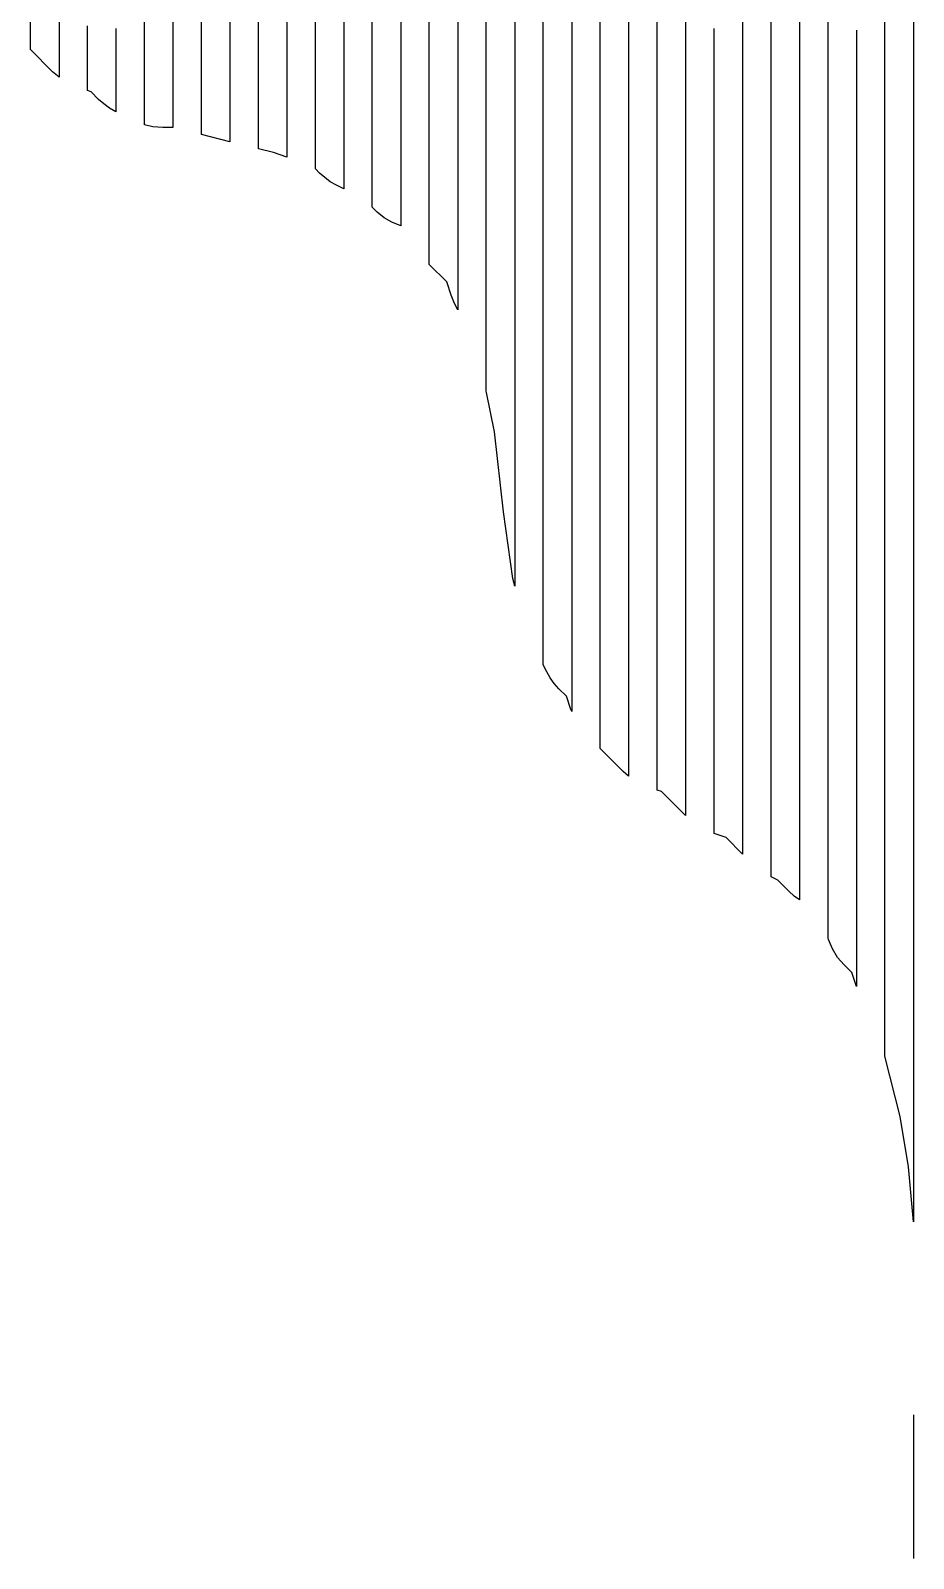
# Model space of a CAD drawing. Header units: millimetres. Extents: x -6 to 1890, y -8 to 898.
# Drawn here: x 1457.6 to 1581.6, y -0.6 to 213.9 of the extents above; entities that cross this region are included whole.
import ezdxf

# ---------------------------------------------------------------- set-up
doc = ezdxf.new("R2010")
doc.units = ezdxf.units.MM
doc.layers.add('PASSADAS_COMPLETAS', color=1, linetype='CONTINUOUS')
doc.layers.add('PECAS_2D', color=3, linetype='CONTINUOUS')

msp = doc.modelspace()

# ---------------------------------------------------------------- linework, layer by layer
at = {"layer": 'PASSADAS_COMPLETAS'}
for points in [[(1477.578, 279.072), (1477.578, 211.923), (1477.578, 209.341), (1477.578, 208.049), (1477.578, 206.758), (1477.578, 205.467), (1477.578, 204.175), (1477.578, 200.301), (1476.16, 200.301), (1474.761, 200.41), (1473.578, 200.689), (1473.578, 205.844), (1473.578, 207.133), (1473.578, 208.422), (1473.578, 209.711), (1473.578, 211), (1473.578, 212.288), (1473.578, 287.041)], [(1485.578, 257.93), (1485.578, 208.681), (1485.578, 207.385), (1485.578, 206.089), (1485.578, 204.793), (1485.578, 203.497), (1485.578, 202.201), (1485.578, 200.905), (1485.578, 198.313), (1481.578, 199.318), (1481.578, 203.219), (1481.578, 204.519), (1481.578, 205.819), (1481.578, 207.119), (1481.578, 208.419), (1481.578, 269.526)], [(1493.578, 240.125), (1493.578, 206.503), (1493.578, 205.21), (1493.578, 203.916), (1493.578, 202.623), (1493.578, 201.33), (1493.578, 200.037), (1493.578, 196.157), (1491.71, 196.78), (1489.578, 197.313), (1489.578, 199.894), (1489.578, 201.185), (1489.578, 202.476), (1489.578, 203.766), (1489.578, 205.057), (1489.578, 206.348), (1489.578, 207.638), (1489.578, 241.195)], [(1501.578, 238.201), (1501.578, 203.317), (1501.578, 202.025), (1501.578, 200.733), (1501.578, 199.441), (1501.578, 198.149), (1501.578, 196.857), (1501.578, 191.689), (1500.527, 192.214), (1499.68, 192.696), (1498.887, 193.267), (1498.162, 193.919), (1497.578, 194.503), (1497.578, 198.372), (1497.578, 199.662), (1497.578, 200.951), (1497.578, 202.241), (1497.578, 203.531), (1497.578, 204.82), (1497.578, 239.642)], [(1509.578, 237.034), (1509.578, 199.469), (1509.578, 198.174), (1509.578, 196.878), (1509.578, 195.583), (1509.578, 194.288), (1509.578, 192.992), (1509.578, 191.697), (1509.578, 186.515), (1508.336, 187.017), (1507.256, 187.644), (1506.267, 188.417), (1505.578, 189.128), (1505.578, 194.275), (1505.578, 195.561), (1505.578, 196.848), (1505.578, 198.134), (1505.578, 199.421), (1505.578, 200.708), (1505.578, 201.994), (1505.578, 239.306)], [(1517.578, 234.509), (1517.578, 194.219), (1517.578, 192.92), (1517.578, 191.62), (1517.578, 190.321), (1517.578, 189.021), (1517.578, 187.721), (1517.578, 186.422), (1517.578, 185.122), (1517.578, 183.822), (1517.578, 174.725), (1517.139, 175.602), (1516.646, 176.794), (1516.032, 178.634), (1513.578, 181.088), (1513.578, 188.843), (1513.578, 190.135), (1513.578, 191.428), (1513.578, 192.72), (1513.578, 194.013), (1513.578, 195.305), (1513.578, 196.598), (1513.578, 197.89), (1513.578, 236.665)], [(1525.578, 231.44), (1525.578, 182.39), (1525.578, 181.099), (1525.578, 179.808), (1525.578, 178.518), (1525.578, 177.227), (1525.578, 175.936), (1525.578, 174.645), (1525.578, 173.354), (1525.578, 172.064), (1525.578, 170.773), (1525.578, 169.482), (1525.578, 135.921), (1525.318, 137.021), (1523.99, 146.351), (1522.741, 157.592), (1521.637, 163.113), (1521.578, 163.289), (1521.578, 178.73), (1521.578, 180.017), (1521.578, 181.303), (1521.578, 182.59), (1521.578, 183.877), (1521.578, 185.163), (1521.578, 186.45), (1521.578, 187.737), (1521.578, 234.058)], [(1533.578, 225.997), (1533.578, 159.835), (1533.578, 158.538), (1533.578, 157.24), (1533.578, 146.862), (1533.578, 145.565), (1533.578, 144.268), (1533.578, 137.781), (1533.578, 136.484), (1533.578, 135.186), (1533.578, 133.889), (1533.578, 132.592), (1533.578, 131.295), (1533.578, 118.322), (1533.45, 118.626), (1532.836, 120.466), (1531.77, 121.532), (1531.119, 122.257), (1530.547, 123.05), (1530.066, 123.897), (1529.578, 124.872), (1529.578, 156.001), (1529.578, 157.298), (1529.578, 158.595), (1529.578, 162.486), (1529.578, 163.783), (1529.578, 165.08), (1529.578, 166.377), (1529.578, 167.674), (1529.578, 168.972), (1529.578, 171.566), (1529.578, 172.863), (1529.578, 176.754), (1529.578, 178.051), (1529.578, 229.932)], [(1541.578, 219.634), (1541.578, 126.131), (1541.578, 124.832), (1541.578, 123.534), (1541.578, 122.235), (1541.578, 120.936), (1541.578, 119.638), (1541.578, 118.339), (1541.578, 117.04), (1541.578, 115.742), (1541.578, 109.248), (1540.818, 109.899), (1537.578, 113.139), (1537.578, 120.901), (1537.578, 122.194), (1537.578, 123.488), (1537.578, 126.075), (1537.578, 127.368), (1537.578, 128.662), (1537.578, 129.955), (1537.578, 131.249), (1537.578, 132.543), (1537.578, 133.836), (1537.578, 135.13), (1537.578, 223.091)], [(1581.578, 222.722), (1581.578, 209.78), (1581.578, 208.485), (1581.578, 207.191), (1581.578, 205.897), (1581.578, 204.603), (1581.578, 203.309), (1581.578, 202.014), (1581.578, 200.72), (1581.578, 199.426), (1581.578, 198.132), (1581.578, 196.838), (1581.578, 195.544), (1581.578, 194.249), (1581.578, 192.955), (1581.578, 191.661), (1581.578, 190.367), (1581.578, 189.073), (1581.578, 187.778), (1581.578, 186.484), (1581.578, 185.19), (1581.578, 183.896), (1581.578, 182.602), (1581.578, 181.307), (1581.578, 180.013), (1581.578, 178.719), (1581.578, 176.131), (1581.578, 174.836), (1581.578, 173.542), (1581.578, 172.248), (1581.578, 170.954), (1581.578, 169.66), (1581.578, 168.366), (1581.578, 167.071), (1581.578, 164.483), (1581.578, 163.189), (1581.578, 161.895), (1581.578, 160.6), (1581.578, 159.306), (1581.578, 152.835), (1581.578, 150.247), (1581.578, 147.658), (1581.578, 145.07), (1581.578, 143.776), (1581.578, 142.482), (1581.578, 141.188), (1581.578, 139.893), (1581.578, 138.599), (1581.578, 86.831), (1581.578, 85.537), (1581.578, 84.243), (1581.578, 82.949), (1581.578, 81.655), (1581.578, 80.361), (1581.578, 79.066), (1581.578, 77.772), (1581.578, 76.478), (1581.578, 75.184), (1581.578, 46.712), (1580.877, 54.419), (1579.7, 61.482), (1577.578, 69.971), (1577.578, 82.927), (1577.578, 84.222), (1577.578, 85.518), (1577.578, 86.813), (1577.578, 88.109), (1577.578, 89.404), (1577.578, 90.7), (1577.578, 93.291), (1577.578, 141.228), (1577.578, 142.523), (1577.578, 143.819), (1577.578, 145.114), (1577.578, 146.41), (1577.578, 152.888), (1577.578, 154.184), (1577.578, 155.479), (1577.578, 156.775), (1577.578, 158.07), (1577.578, 159.366), (1577.578, 160.661), (1577.578, 161.957), (1577.578, 163.253), (1577.578, 164.548), (1577.578, 165.844), (1577.578, 167.139), (1577.578, 168.435), (1577.578, 169.73), (1577.578, 171.026), (1577.578, 172.322), (1577.578, 174.913), (1577.578, 176.208), (1577.578, 177.504), (1577.578, 178.8), (1577.578, 180.095), (1577.578, 181.391), (1577.578, 182.686), (1577.578, 183.982), (1577.578, 185.277), (1577.578, 186.573), (1577.578, 187.869), (1577.578, 189.164), (1577.578, 190.46), (1577.578, 191.755), (1577.578, 193.051), (1577.578, 194.347), (1577.578, 196.938), (1577.578, 199.529), (1577.578, 202.12), (1577.578, 204.711), (1577.578, 206.007), (1577.578, 208.598), (1577.578, 209.893), (1577.578, 211.189), (1577.578, 212.485), (1577.578, 215.076)], [(1461.578, 215.097), (1461.578, 213.808), (1461.578, 207.365), (1460.677, 208.137), (1457.578, 211.236), (1457.578, 217.707)], [(1469.578, 214.193), (1469.578, 212.895), (1469.578, 211.598), (1469.578, 210.301), (1469.578, 209.004), (1469.578, 207.707), (1469.578, 202.518), (1468.658, 203.037), (1467.865, 203.608), (1467.14, 204.259), (1466.073, 205.326), (1465.578, 205.491), (1465.578, 210.683), (1465.578, 211.982), (1465.578, 213.28), (1465.578, 214.578)], [(1549.578, 215.072), (1549.578, 213.778), (1549.578, 212.483), (1549.578, 211.188), (1549.578, 116.672), (1549.578, 115.377), (1549.578, 114.082), (1549.578, 112.788), (1549.578, 111.493), (1549.578, 110.198), (1549.578, 108.903), (1549.578, 103.724), (1546.215, 107.087), (1545.578, 107.3), (1545.578, 112.493), (1545.578, 113.791), (1545.578, 115.089), (1545.578, 116.387), (1545.578, 117.685), (1545.578, 118.984), (1545.578, 120.282), (1545.578, 121.58), (1545.578, 216.351)], [(1557.578, 215.972), (1557.578, 213.386), (1557.578, 210.8), (1557.578, 208.214), (1557.578, 206.922), (1557.578, 205.629), (1557.578, 204.336), (1557.578, 203.043), (1557.578, 201.75), (1557.578, 200.457), (1557.578, 112.533), (1557.578, 111.24), (1557.578, 109.947), (1557.578, 108.654), (1557.578, 107.361), (1557.578, 106.068), (1557.578, 104.775), (1557.578, 103.482), (1557.578, 98.31), (1555.264, 100.624), (1553.578, 101.186), (1553.578, 106.382), (1553.578, 107.681), (1553.578, 108.98), (1553.578, 110.279), (1553.578, 111.577), (1553.578, 112.876), (1553.578, 114.175), (1553.578, 206.399), (1553.578, 207.698), (1553.578, 208.997), (1553.578, 210.296), (1553.578, 211.595), (1553.578, 212.894), (1553.578, 214.193)], [(1565.578, 215.655), (1565.578, 213.076), (1565.578, 210.498), (1565.578, 207.92), (1565.578, 205.341), (1565.578, 202.763), (1565.578, 200.185), (1565.578, 198.895), (1565.578, 196.317), (1565.578, 193.739), (1565.578, 192.45), (1565.578, 191.16), (1565.578, 189.871), (1565.578, 188.582), (1565.578, 187.293), (1565.578, 186.004), (1565.578, 184.714), (1565.578, 183.425), (1565.578, 182.136), (1565.578, 104.785), (1565.578, 103.496), (1565.578, 102.207), (1565.578, 100.918), (1565.578, 99.628), (1565.578, 98.339), (1565.578, 91.893), (1564.83, 92.428), (1564.085, 93.095), (1562.544, 94.636), (1561.578, 95.119), (1561.578, 101.589), (1561.578, 102.883), (1561.578, 104.177), (1561.578, 105.472), (1561.578, 106.766), (1561.578, 108.06), (1561.578, 109.354), (1561.578, 192.173), (1561.578, 193.467), (1561.578, 194.761), (1561.578, 196.055), (1561.578, 197.349), (1561.578, 198.643), (1561.578, 199.937), (1561.578, 202.525), (1561.578, 205.113), (1561.578, 207.701), (1561.578, 210.289), (1561.578, 212.877), (1561.578, 215.465)], [(1573.578, 213.983), (1573.578, 211.4), (1573.578, 210.109), (1573.578, 207.527), (1573.578, 206.236), (1573.578, 203.654), (1573.578, 201.072), (1573.578, 199.781), (1573.578, 197.198), (1573.578, 194.616), (1573.578, 192.034), (1573.578, 189.452), (1573.578, 188.161), (1573.578, 186.87), (1573.578, 185.579), (1573.578, 182.996), (1573.578, 181.705), (1573.578, 180.414), (1573.578, 179.123), (1573.578, 177.832), (1573.578, 176.541), (1573.578, 173.959), (1573.578, 172.668), (1573.578, 171.377), (1573.578, 170.086), (1573.578, 168.795), (1573.578, 167.503), (1573.578, 166.212), (1573.578, 164.921), (1573.578, 163.63), (1573.578, 162.339), (1573.578, 161.048), (1573.578, 159.757), (1573.578, 158.466), (1573.578, 157.175), (1573.578, 155.884), (1573.578, 154.593), (1573.578, 153.301), (1573.578, 152.01), (1573.578, 150.719), (1573.578, 149.428), (1573.578, 148.137), (1573.578, 146.846), (1573.578, 145.555), (1573.578, 144.264), (1573.578, 100.367), (1573.578, 99.076), (1573.578, 97.785), (1573.578, 96.493), (1573.578, 95.202), (1573.578, 93.911), (1573.578, 92.62), (1573.578, 91.329), (1573.578, 90.038), (1573.578, 79.709), (1572.907, 81.688), (1571.841, 82.754), (1570.929, 83.819), (1570.187, 85.019), (1569.643, 86.311), (1569.578, 86.505), (1569.578, 94.248), (1569.578, 95.539), (1569.578, 96.83), (1569.578, 98.12), (1569.578, 99.411), (1569.578, 100.701), (1569.578, 101.992), (1569.578, 161.357), (1569.578, 162.647), (1569.578, 163.938), (1569.578, 165.228), (1569.578, 170.391), (1569.578, 171.681), (1569.578, 174.262), (1569.578, 175.553), (1569.578, 178.134), (1569.578, 179.424), (1569.578, 180.715), (1569.578, 182.005), (1569.578, 183.296), (1569.578, 185.877), (1569.578, 188.458), (1569.578, 191.039), (1569.578, 193.62), (1569.578, 196.201), (1569.578, 198.783), (1569.578, 201.364), (1569.578, 202.654), (1569.578, 205.235), (1569.578, 207.816), (1569.578, 209.107), (1569.578, 211.688), (1569.578, 212.979), (1569.578, 215.56)], [(1581.578, 19.583), (1581.578, -0.557)]]:
    msp.add_lwpolyline(points, dxfattribs=at)
at = {"layer": 'PECAS_2D'}
for points in [[(1477.578, 279.072), (1477.578, 211.923), (1477.578, 209.341), (1477.578, 208.049), (1477.578, 206.758), (1477.578, 205.467), (1477.578, 204.175), (1477.578, 200.301), (1476.16, 200.301), (1474.761, 200.41), (1473.578, 200.689), (1473.578, 205.844), (1473.578, 207.133), (1473.578, 208.422), (1473.578, 209.711), (1473.578, 211), (1473.578, 212.288), (1473.578, 287.041)], [(1485.578, 257.93), (1485.578, 208.681), (1485.578, 207.385), (1485.578, 206.089), (1485.578, 204.793), (1485.578, 203.497), (1485.578, 202.201), (1485.578, 200.905), (1485.578, 198.313), (1481.578, 199.318), (1481.578, 203.219), (1481.578, 204.519), (1481.578, 205.819), (1481.578, 207.119), (1481.578, 208.419), (1481.578, 269.526)], [(1493.578, 240.125), (1493.578, 206.503), (1493.578, 205.21), (1493.578, 203.916), (1493.578, 202.623), (1493.578, 201.33), (1493.578, 200.037), (1493.578, 196.157), (1491.71, 196.78), (1489.578, 197.313), (1489.578, 199.894), (1489.578, 201.185), (1489.578, 202.476), (1489.578, 203.766), (1489.578, 205.057), (1489.578, 206.348), (1489.578, 207.638), (1489.578, 241.195)], [(1501.578, 238.201), (1501.578, 203.317), (1501.578, 202.025), (1501.578, 200.733), (1501.578, 199.441), (1501.578, 198.149), (1501.578, 196.857), (1501.578, 191.689), (1500.527, 192.214), (1499.68, 192.696), (1498.887, 193.267), (1498.162, 193.919), (1497.578, 194.503), (1497.578, 198.372), (1497.578, 199.662), (1497.578, 200.951), (1497.578, 202.241), (1497.578, 203.531), (1497.578, 204.82), (1497.578, 239.642)], [(1509.578, 237.034), (1509.578, 199.469), (1509.578, 198.174), (1509.578, 196.878), (1509.578, 195.583), (1509.578, 194.288), (1509.578, 192.992), (1509.578, 191.697), (1509.578, 186.515), (1508.336, 187.017), (1507.256, 187.644), (1506.267, 188.417), (1505.578, 189.128), (1505.578, 194.275), (1505.578, 195.561), (1505.578, 196.848), (1505.578, 198.134), (1505.578, 199.421), (1505.578, 200.708), (1505.578, 201.994), (1505.578, 239.306)], [(1517.578, 234.509), (1517.578, 194.219), (1517.578, 192.92), (1517.578, 191.62), (1517.578, 190.321), (1517.578, 189.021), (1517.578, 187.721), (1517.578, 186.422), (1517.578, 185.122), (1517.578, 183.822), (1517.578, 174.725), (1517.139, 175.602), (1516.646, 176.794), (1516.032, 178.634), (1513.578, 181.088), (1513.578, 188.843), (1513.578, 190.135), (1513.578, 191.428), (1513.578, 192.72), (1513.578, 194.013), (1513.578, 195.305), (1513.578, 196.598), (1513.578, 197.89), (1513.578, 236.665)], [(1525.578, 231.44), (1525.578, 182.39), (1525.578, 181.099), (1525.578, 179.808), (1525.578, 178.518), (1525.578, 177.227), (1525.578, 175.936), (1525.578, 174.645), (1525.578, 173.354), (1525.578, 172.064), (1525.578, 170.773), (1525.578, 169.482), (1525.578, 135.921), (1525.318, 137.021), (1523.99, 146.351), (1522.741, 157.592), (1521.637, 163.113), (1521.578, 163.289), (1521.578, 178.73), (1521.578, 180.017), (1521.578, 181.303), (1521.578, 182.59), (1521.578, 183.877), (1521.578, 185.163), (1521.578, 186.45), (1521.578, 187.737), (1521.578, 234.058)], [(1533.578, 225.997), (1533.578, 159.835), (1533.578, 158.538), (1533.578, 157.24), (1533.578, 146.862), (1533.578, 145.565), (1533.578, 144.268), (1533.578, 137.781), (1533.578, 136.484), (1533.578, 135.186), (1533.578, 133.889), (1533.578, 132.592), (1533.578, 131.295), (1533.578, 118.322), (1533.45, 118.626), (1532.836, 120.466), (1531.77, 121.532), (1531.119, 122.257), (1530.547, 123.05), (1530.066, 123.897), (1529.578, 124.872), (1529.578, 156.001), (1529.578, 157.298), (1529.578, 158.595), (1529.578, 162.486), (1529.578, 163.783), (1529.578, 165.08), (1529.578, 166.377), (1529.578, 167.674), (1529.578, 168.972), (1529.578, 171.566), (1529.578, 172.863), (1529.578, 176.754), (1529.578, 178.051), (1529.578, 229.932)], [(1541.578, 219.634), (1541.578, 126.131), (1541.578, 124.832), (1541.578, 123.534), (1541.578, 122.235), (1541.578, 120.936), (1541.578, 119.638), (1541.578, 118.339), (1541.578, 117.04), (1541.578, 115.742), (1541.578, 109.248), (1540.818, 109.899), (1537.578, 113.139), (1537.578, 120.901), (1537.578, 122.194), (1537.578, 123.488), (1537.578, 126.075), (1537.578, 127.368), (1537.578, 128.662), (1537.578, 129.955), (1537.578, 131.249), (1537.578, 132.543), (1537.578, 133.836), (1537.578, 135.13), (1537.578, 223.091)], [(1581.578, 222.722), (1581.578, 209.78), (1581.578, 208.485), (1581.578, 207.191), (1581.578, 205.897), (1581.578, 204.603), (1581.578, 203.309), (1581.578, 202.014), (1581.578, 200.72), (1581.578, 199.426), (1581.578, 198.132), (1581.578, 196.838), (1581.578, 195.544), (1581.578, 194.249), (1581.578, 192.955), (1581.578, 191.661), (1581.578, 190.367), (1581.578, 189.073), (1581.578, 187.778), (1581.578, 186.484), (1581.578, 185.19), (1581.578, 183.896), (1581.578, 182.602), (1581.578, 181.307), (1581.578, 180.013), (1581.578, 178.719), (1581.578, 176.131), (1581.578, 174.836), (1581.578, 173.542), (1581.578, 172.248), (1581.578, 170.954), (1581.578, 169.66), (1581.578, 168.366), (1581.578, 167.071), (1581.578, 164.483), (1581.578, 163.189), (1581.578, 161.895), (1581.578, 160.6), (1581.578, 159.306), (1581.578, 152.835), (1581.578, 150.247), (1581.578, 147.658), (1581.578, 145.07), (1581.578, 143.776), (1581.578, 142.482), (1581.578, 141.188), (1581.578, 139.893), (1581.578, 138.599), (1581.578, 86.831), (1581.578, 85.537), (1581.578, 84.243), (1581.578, 82.949), (1581.578, 81.655), (1581.578, 80.361), (1581.578, 79.066), (1581.578, 77.772), (1581.578, 76.478), (1581.578, 75.184), (1581.578, 46.712), (1580.877, 54.419), (1579.7, 61.482), (1577.578, 69.971), (1577.578, 82.927), (1577.578, 84.222), (1577.578, 85.518), (1577.578, 86.813), (1577.578, 88.109), (1577.578, 89.404), (1577.578, 90.7), (1577.578, 93.291), (1577.578, 141.228), (1577.578, 142.523), (1577.578, 143.819), (1577.578, 145.114), (1577.578, 146.41), (1577.578, 152.888), (1577.578, 154.184), (1577.578, 155.479), (1577.578, 156.775), (1577.578, 158.07), (1577.578, 159.366), (1577.578, 160.661), (1577.578, 161.957), (1577.578, 163.253), (1577.578, 164.548), (1577.578, 165.844), (1577.578, 167.139), (1577.578, 168.435), (1577.578, 169.73), (1577.578, 171.026), (1577.578, 172.322), (1577.578, 174.913), (1577.578, 176.208), (1577.578, 177.504), (1577.578, 178.8), (1577.578, 180.095), (1577.578, 181.391), (1577.578, 182.686), (1577.578, 183.982), (1577.578, 185.277), (1577.578, 186.573), (1577.578, 187.869), (1577.578, 189.164), (1577.578, 190.46), (1577.578, 191.755), (1577.578, 193.051), (1577.578, 194.347), (1577.578, 196.938), (1577.578, 199.529), (1577.578, 202.12), (1577.578, 204.711), (1577.578, 206.007), (1577.578, 208.598), (1577.578, 209.893), (1577.578, 211.189), (1577.578, 212.485), (1577.578, 215.076)], [(1461.578, 215.097), (1461.578, 213.808), (1461.578, 207.365), (1460.677, 208.137), (1457.578, 211.236), (1457.578, 217.707)], [(1469.578, 214.193), (1469.578, 212.895), (1469.578, 211.598), (1469.578, 210.301), (1469.578, 209.004), (1469.578, 207.707), (1469.578, 202.518), (1468.658, 203.037), (1467.865, 203.608), (1467.14, 204.259), (1466.073, 205.326), (1465.578, 205.491), (1465.578, 210.683), (1465.578, 211.982), (1465.578, 213.28), (1465.578, 214.578)], [(1549.578, 215.072), (1549.578, 213.778), (1549.578, 212.483), (1549.578, 211.188), (1549.578, 116.672), (1549.578, 115.377), (1549.578, 114.082), (1549.578, 112.788), (1549.578, 111.493), (1549.578, 110.198), (1549.578, 108.903), (1549.578, 103.724), (1546.215, 107.087), (1545.578, 107.3), (1545.578, 112.493), (1545.578, 113.791), (1545.578, 115.089), (1545.578, 116.387), (1545.578, 117.685), (1545.578, 118.984), (1545.578, 120.282), (1545.578, 121.58), (1545.578, 216.351)], [(1557.578, 215.972), (1557.578, 213.386), (1557.578, 210.8), (1557.578, 208.214), (1557.578, 206.922), (1557.578, 205.629), (1557.578, 204.336), (1557.578, 203.043), (1557.578, 201.75), (1557.578, 200.457), (1557.578, 112.533), (1557.578, 111.24), (1557.578, 109.947), (1557.578, 108.654), (1557.578, 107.361), (1557.578, 106.068), (1557.578, 104.775), (1557.578, 103.482), (1557.578, 98.31), (1555.264, 100.624), (1553.578, 101.186), (1553.578, 106.382), (1553.578, 107.681), (1553.578, 108.98), (1553.578, 110.279), (1553.578, 111.577), (1553.578, 112.876), (1553.578, 114.175), (1553.578, 206.399), (1553.578, 207.698), (1553.578, 208.997), (1553.578, 210.296), (1553.578, 211.595), (1553.578, 212.894), (1553.578, 214.193)], [(1565.578, 215.655), (1565.578, 213.076), (1565.578, 210.498), (1565.578, 207.92), (1565.578, 205.341), (1565.578, 202.763), (1565.578, 200.185), (1565.578, 198.895), (1565.578, 196.317), (1565.578, 193.739), (1565.578, 192.45), (1565.578, 191.16), (1565.578, 189.871), (1565.578, 188.582), (1565.578, 187.293), (1565.578, 186.004), (1565.578, 184.714), (1565.578, 183.425), (1565.578, 182.136), (1565.578, 104.785), (1565.578, 103.496), (1565.578, 102.207), (1565.578, 100.918), (1565.578, 99.628), (1565.578, 98.339), (1565.578, 91.893), (1564.83, 92.428), (1564.085, 93.095), (1562.544, 94.636), (1561.578, 95.119), (1561.578, 101.589), (1561.578, 102.883), (1561.578, 104.177), (1561.578, 105.472), (1561.578, 106.766), (1561.578, 108.06), (1561.578, 109.354), (1561.578, 192.173), (1561.578, 193.467), (1561.578, 194.761), (1561.578, 196.055), (1561.578, 197.349), (1561.578, 198.643), (1561.578, 199.937), (1561.578, 202.525), (1561.578, 205.113), (1561.578, 207.701), (1561.578, 210.289), (1561.578, 212.877), (1561.578, 215.465)], [(1573.578, 213.983), (1573.578, 211.4), (1573.578, 210.109), (1573.578, 207.527), (1573.578, 206.236), (1573.578, 203.654), (1573.578, 201.072), (1573.578, 199.781), (1573.578, 197.198), (1573.578, 194.616), (1573.578, 192.034), (1573.578, 189.452), (1573.578, 188.161), (1573.578, 186.87), (1573.578, 185.579), (1573.578, 182.996), (1573.578, 181.705), (1573.578, 180.414), (1573.578, 179.123), (1573.578, 177.832), (1573.578, 176.541), (1573.578, 173.959), (1573.578, 172.668), (1573.578, 171.377), (1573.578, 170.086), (1573.578, 168.795), (1573.578, 167.503), (1573.578, 166.212), (1573.578, 164.921), (1573.578, 163.63), (1573.578, 162.339), (1573.578, 161.048), (1573.578, 159.757), (1573.578, 158.466), (1573.578, 157.175), (1573.578, 155.884), (1573.578, 154.593), (1573.578, 153.301), (1573.578, 152.01), (1573.578, 150.719), (1573.578, 149.428), (1573.578, 148.137), (1573.578, 146.846), (1573.578, 145.555), (1573.578, 144.264), (1573.578, 100.367), (1573.578, 99.076), (1573.578, 97.785), (1573.578, 96.493), (1573.578, 95.202), (1573.578, 93.911), (1573.578, 92.62), (1573.578, 91.329), (1573.578, 90.038), (1573.578, 79.709), (1572.907, 81.688), (1571.841, 82.754), (1570.929, 83.819), (1570.187, 85.019), (1569.643, 86.311), (1569.578, 86.505), (1569.578, 94.248), (1569.578, 95.539), (1569.578, 96.83), (1569.578, 98.12), (1569.578, 99.411), (1569.578, 100.701), (1569.578, 101.992), (1569.578, 161.357), (1569.578, 162.647), (1569.578, 163.938), (1569.578, 165.228), (1569.578, 170.391), (1569.578, 171.681), (1569.578, 174.262), (1569.578, 175.553), (1569.578, 178.134), (1569.578, 179.424), (1569.578, 180.715), (1569.578, 182.005), (1569.578, 183.296), (1569.578, 185.877), (1569.578, 188.458), (1569.578, 191.039), (1569.578, 193.62), (1569.578, 196.201), (1569.578, 198.783), (1569.578, 201.364), (1569.578, 202.654), (1569.578, 205.235), (1569.578, 207.816), (1569.578, 209.107), (1569.578, 211.688), (1569.578, 212.979), (1569.578, 215.56)]]:
    msp.add_lwpolyline(points, dxfattribs=at)

doc.saveas('drawing.dxf')
